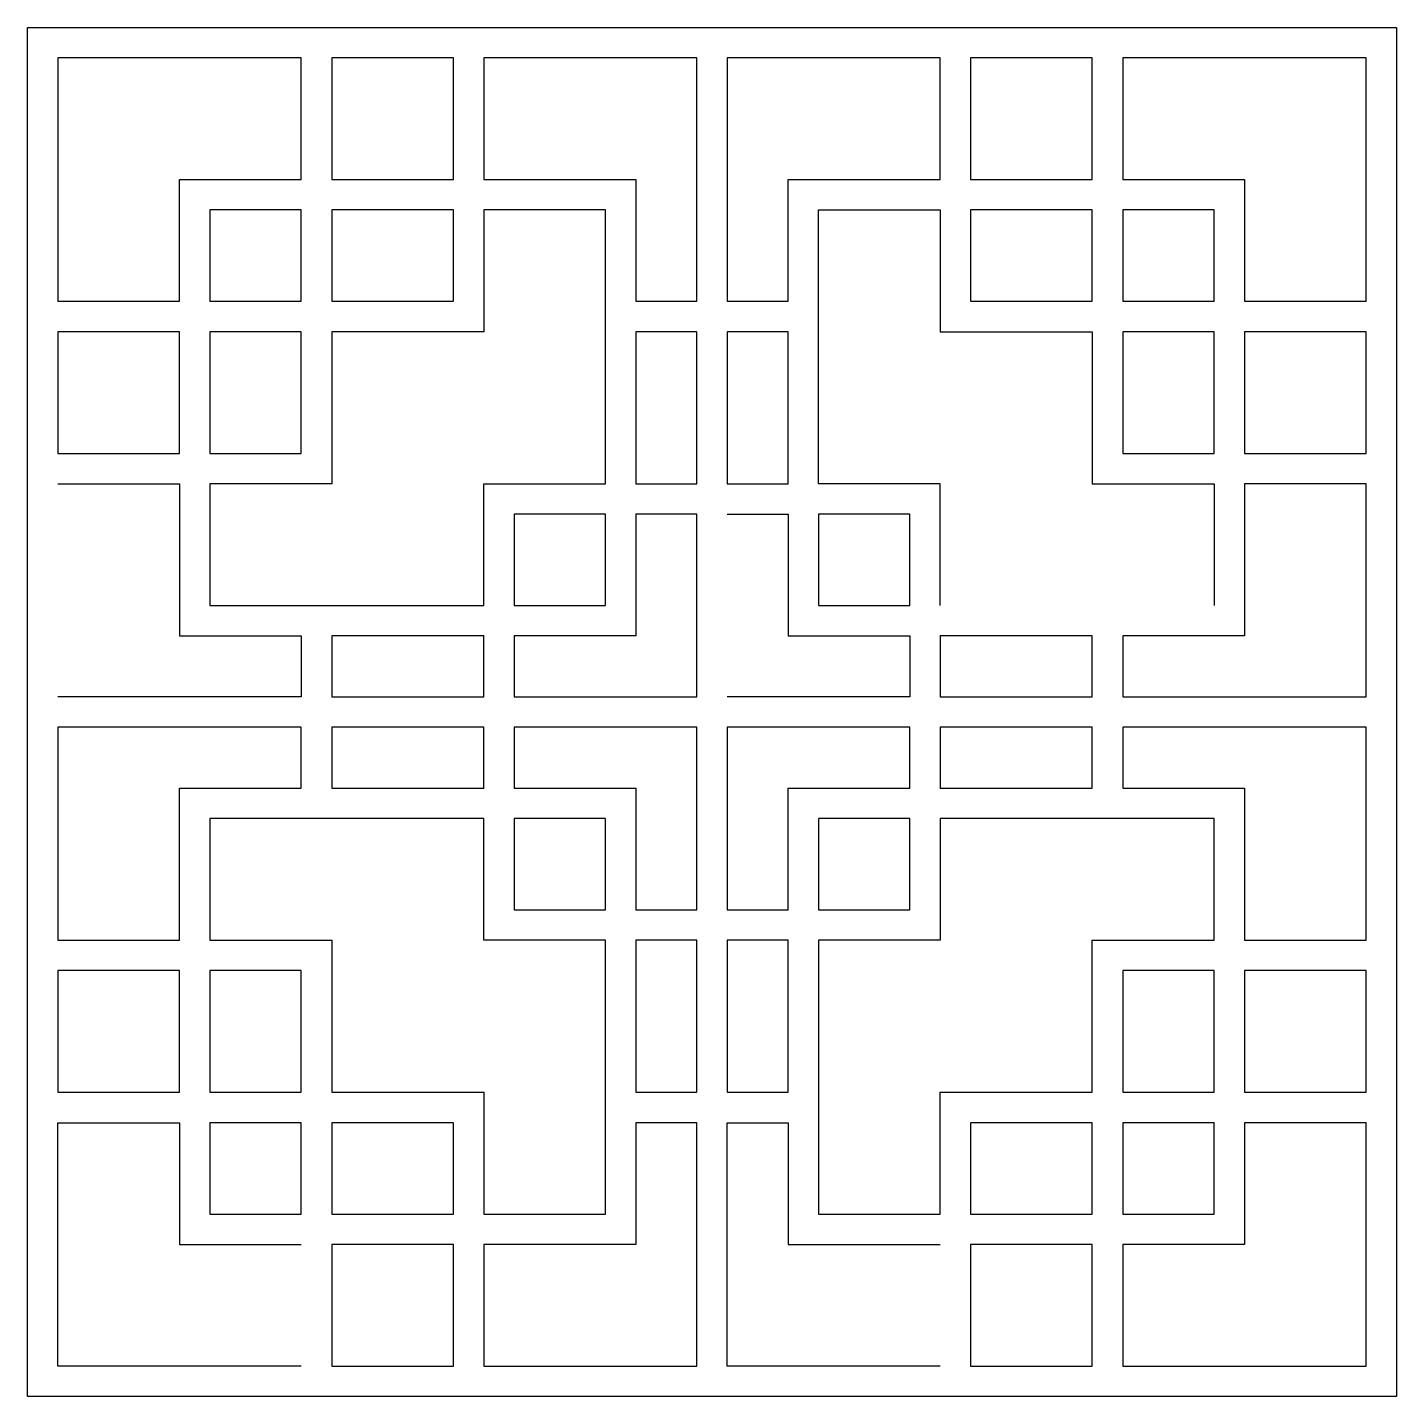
# Model space of a CAD drawing. Header units: centimetres. Extents: x 3.85 to 10.01, y -9 to -2.84.
import ezdxf

# ---------------------------------------------------------------- set-up
doc = ezdxf.new("R2010")
doc.units = ezdxf.units.CM
doc.header["$MEASUREMENT"] = 0
doc.layers.add('layer 1', color=7, linetype='Continuous')

msp = doc.modelspace()

# ---------------------------------------------------------------- linework, layer by layer
at = {"layer": 'layer 1', "color": 250, "lineweight": 30}
for points, knots in [([(10.00665, -2.84142), (10.00665, -2.84142), (3.84786, -2.84142), (3.84786, -2.84142), (3.84786, -2.84142), (3.84786, -2.84142), (3.84786, -7.63142), (3.84786, -7.63142), (3.84786, -7.63142), (3.84786, -7.63142), (3.84786, -9.00021), (3.84786, -9.00021), (3.84786, -9.00021), (3.84786, -9.00021), (10.00665, -9.00021), (10.00665, -9.00021), (10.00665, -9.00021), (10.00665, -9.00021), (10.00665, -2.84142), (10.00665, -2.84142), (10.00665, -2.84142), (10.00665, -2.84142), (10.00665, -2.84142), (10.00665, -2.84142)], [0, 0, 0, 0, 0.1428571, 0.1428571, 0.1428571, 0.1428571, 0.2857143, 0.2857143, 0.2857143, 0.2857143, 0.4285714, 0.4285714, 0.4285714, 0.4285714, 0.5714286, 0.5714286, 0.5714286, 0.5714286, 0.7142857, 0.7142857, 0.7142857, 0.7142857, 1, 1, 1, 1]), ([(3.9849, -2.97846), (3.9849, -2.97846), (5.07962, -2.97846), (5.07962, -2.97846), (5.07962, -2.97846), (5.07962, -2.97846), (5.07962, -3.52582), (5.07962, -3.52582), (5.07962, -3.52582), (5.07962, -3.52582), (4.53226, -3.52582), (4.53226, -3.52582), (4.53226, -3.52582), (4.53226, -3.52582), (4.53226, -4.07318), (4.53226, -4.07318), (4.53226, -4.07318), (4.53226, -4.07318), (3.9849, -4.07318), (3.9849, -4.07318), (3.9849, -4.07318), (3.9849, -4.07318), (3.9849, -2.97846), (3.9849, -2.97846), (3.9849, -2.97846), (3.9849, -2.97846), (3.9849, -2.97846), (3.9849, -2.97846)], [0, 0, 0, 0, 0.125, 0.125, 0.125, 0.125, 0.25, 0.25, 0.25, 0.25, 0.375, 0.375, 0.375, 0.375, 0.5, 0.5, 0.5, 0.5, 0.625, 0.625, 0.625, 0.625, 0.75, 0.75, 0.75, 0.75, 1, 1, 1, 1]), ([(5.21665, -2.97846), (5.21665, -2.97846), (5.76402, -2.97846), (5.76402, -2.97846), (5.76402, -2.97846), (5.76402, -2.97846), (5.76402, -3.52582), (5.76402, -3.52582), (5.76402, -3.52582), (5.76402, -3.52582), (5.21665, -3.52582), (5.21665, -3.52582), (5.21665, -3.52582), (5.21665, -3.52582), (5.21665, -2.97846), (5.21665, -2.97846), (5.21665, -2.97846), (5.21665, -2.97846), (5.21665, -2.97846), (5.21665, -2.97846)], [0, 0, 0, 0, 0.1666667, 0.1666667, 0.1666667, 0.1666667, 0.3333333, 0.3333333, 0.3333333, 0.3333333, 0.5, 0.5, 0.5, 0.5, 0.6666667, 0.6666667, 0.6666667, 0.6666667, 1, 1, 1, 1]), ([(6.85874, -4.07318), (6.85874, -4.07318), (6.58506, -4.07318), (6.58506, -4.07318), (6.58506, -4.07318), (6.58506, -4.07318), (6.58506, -3.52582), (6.58506, -3.52582), (6.58506, -3.52582), (6.58506, -3.52582), (5.90067, -3.52582), (5.90067, -3.52582), (5.90067, -3.52582), (5.90067, -3.52582), (5.90067, -2.97846), (5.90067, -2.97846), (5.90067, -2.97846), (5.90067, -2.97846), (6.85874, -2.97846), (6.85874, -2.97846), (6.85874, -2.97846), (6.85874, -2.97846), (6.85874, -4.07318), (6.85874, -4.07318), (6.85874, -4.07318), (6.85874, -4.07318), (6.85874, -4.07318), (6.85874, -4.07318)], [0, 0, 0, 0, 0.125, 0.125, 0.125, 0.125, 0.25, 0.25, 0.25, 0.25, 0.375, 0.375, 0.375, 0.375, 0.5, 0.5, 0.5, 0.5, 0.625, 0.625, 0.625, 0.625, 0.75, 0.75, 0.75, 0.75, 1, 1, 1, 1]), ([(6.99577, -2.97846), (6.99577, -2.97846), (7.95385, -2.97846), (7.95385, -2.97846), (7.95385, -2.97846), (7.95385, -2.97846), (7.95385, -3.52582), (7.95385, -3.52582), (7.95385, -3.52582), (7.95385, -3.52582), (7.26946, -3.52582), (7.26946, -3.52582), (7.26946, -3.52582), (7.26946, -3.52582), (7.26946, -4.07318), (7.26946, -4.07318), (7.26946, -4.07318), (7.26946, -4.07318), (6.99577, -4.07318), (6.99577, -4.07318), (6.99577, -4.07318), (6.99577, -4.07318), (6.99577, -2.97846), (6.99577, -2.97846), (6.99577, -2.97846), (6.99577, -2.97846), (6.99577, -2.97846), (6.99577, -2.97846)], [0, 0, 0, 0, 0.125, 0.125, 0.125, 0.125, 0.25, 0.25, 0.25, 0.25, 0.375, 0.375, 0.375, 0.375, 0.5, 0.5, 0.5, 0.5, 0.625, 0.625, 0.625, 0.625, 0.75, 0.75, 0.75, 0.75, 1, 1, 1, 1]), ([(8.0905, -2.97846), (8.0905, -2.97846), (8.63786, -2.97846), (8.63786, -2.97846), (8.63786, -2.97846), (8.63786, -2.97846), (8.63786, -3.52582), (8.63786, -3.52582), (8.63786, -3.52582), (8.63786, -3.52582), (8.0905, -3.52582), (8.0905, -3.52582), (8.0905, -3.52582), (8.0905, -3.52582), (8.0905, -2.97846), (8.0905, -2.97846), (8.0905, -2.97846), (8.0905, -2.97846), (8.0905, -2.97846), (8.0905, -2.97846)], [0, 0, 0, 0, 0.1666667, 0.1666667, 0.1666667, 0.1666667, 0.3333333, 0.3333333, 0.3333333, 0.3333333, 0.5, 0.5, 0.5, 0.5, 0.6666667, 0.6666667, 0.6666667, 0.6666667, 1, 1, 1, 1]), ([(8.77489, -2.97846), (8.77489, -2.97846), (9.86962, -2.97846), (9.86962, -2.97846), (9.86962, -2.97846), (9.86962, -2.97846), (9.86962, -4.07318), (9.86962, -4.07318), (9.86962, -4.07318), (9.86962, -4.07318), (9.32225, -4.07318), (9.32225, -4.07318), (9.32225, -4.07318), (9.32225, -4.07318), (9.32225, -3.52582), (9.32225, -3.52582), (9.32225, -3.52582), (9.32225, -3.52582), (8.77489, -3.52582), (8.77489, -3.52582), (8.77489, -3.52582), (8.77489, -3.52582), (8.77489, -2.97846), (8.77489, -2.97846), (8.77489, -2.97846), (8.77489, -2.97846), (8.77489, -2.97846), (8.77489, -2.97846)], [0, 0, 0, 0, 0.125, 0.125, 0.125, 0.125, 0.25, 0.25, 0.25, 0.25, 0.375, 0.375, 0.375, 0.375, 0.5, 0.5, 0.5, 0.5, 0.625, 0.625, 0.625, 0.625, 0.75, 0.75, 0.75, 0.75, 1, 1, 1, 1]), ([(5.21665, -4.89423), (5.21665, -4.89423), (5.21665, -4.21021), (5.21665, -4.21021), (5.21665, -4.21021), (5.21665, -4.21021), (5.90067, -4.21021), (5.90067, -4.21021), (5.90067, -4.21021), (5.90067, -4.21021), (5.90067, -3.66247), (5.90067, -3.66247), (5.90067, -3.66247), (5.90067, -3.66247), (6.44841, -3.66247), (6.44841, -3.66247), (6.44841, -3.66247), (6.44841, -3.66247), (6.44841, -4.89423), (6.44841, -4.89423), (6.44841, -4.89423), (6.44841, -4.89423), (5.90067, -4.89423), (5.90067, -4.89423), (5.90067, -4.89423), (5.90067, -4.89423), (5.90067, -5.44197), (5.90067, -5.44197), (5.90067, -5.44197), (5.90067, -5.44197), (4.66891, -5.44197), (4.66891, -5.44197), (4.66891, -5.44197), (4.66891, -5.44197), (4.66891, -4.89423), (4.66891, -4.89423), (4.66891, -4.89423), (4.66891, -4.89423), (5.21665, -4.89423), (5.21665, -4.89423), (5.21665, -4.89423), (5.21665, -4.89423), (5.21665, -4.89423), (5.21665, -4.89423)], [0, 0, 0, 0, 0.0833333, 0.0833333, 0.0833333, 0.0833333, 0.1666667, 0.1666667, 0.1666667, 0.1666667, 0.25, 0.25, 0.25, 0.25, 0.3333333, 0.3333333, 0.3333333, 0.3333333, 0.4166667, 0.4166667, 0.4166667, 0.4166667, 0.5, 0.5, 0.5, 0.5, 0.5833333, 0.5833333, 0.5833333, 0.5833333, 0.6666667, 0.6666667, 0.6666667, 0.6666667, 0.75, 0.75, 0.75, 0.75, 0.8333333, 0.8333333, 0.8333333, 0.8333333, 1, 1, 1, 1]), ([(4.66891, -4.07318), (4.66891, -4.07318), (4.66891, -3.66247), (4.66891, -3.66247), (4.66891, -3.66247), (4.66891, -3.66247), (5.07962, -3.66247), (5.07962, -3.66247), (5.07962, -3.66247), (5.07962, -3.66247), (5.07962, -4.07318), (5.07962, -4.07318), (5.07962, -4.07318), (5.07962, -4.07318), (4.66891, -4.07318), (4.66891, -4.07318), (4.66891, -4.07318), (4.66891, -4.07318), (4.66891, -4.07318), (4.66891, -4.07318)], [0, 0, 0, 0, 0.1666667, 0.1666667, 0.1666667, 0.1666667, 0.3333333, 0.3333333, 0.3333333, 0.3333333, 0.5, 0.5, 0.5, 0.5, 0.6666667, 0.6666667, 0.6666667, 0.6666667, 1, 1, 1, 1]), ([(5.21665, -3.66247), (5.21665, -3.66247), (5.76402, -3.66247), (5.76402, -3.66247), (5.76402, -3.66247), (5.76402, -3.66247), (5.76402, -4.07318), (5.76402, -4.07318), (5.76402, -4.07318), (5.76402, -4.07318), (5.21665, -4.07318), (5.21665, -4.07318), (5.21665, -4.07318), (5.21665, -4.07318), (5.21665, -3.66247), (5.21665, -3.66247), (5.21665, -3.66247), (5.21665, -3.66247), (5.21665, -3.66247), (5.21665, -3.66247)], [0, 0, 0, 0, 0.1666667, 0.1666667, 0.1666667, 0.1666667, 0.3333333, 0.3333333, 0.3333333, 0.3333333, 0.5, 0.5, 0.5, 0.5, 0.6666667, 0.6666667, 0.6666667, 0.6666667, 1, 1, 1, 1]), ([(7.95385, -5.44197), (7.95385, -5.44197), (7.95385, -4.89423), (7.95385, -4.89423), (7.95385, -4.89423), (7.95385, -4.89423), (7.4061, -4.89423), (7.4061, -4.89423), (7.4061, -4.89423), (7.4061, -4.89423), (7.4061, -3.66247), (7.4061, -3.66247), (7.4061, -3.66247), (7.4061, -3.66247), (7.95385, -3.66247), (7.95385, -3.66247), (7.95385, -3.66247), (7.95385, -3.66247), (7.95385, -4.21021), (7.95385, -4.21021), (7.95385, -4.21021), (7.95385, -4.21021), (8.63786, -4.21021), (8.63786, -4.21021), (8.63786, -4.21021), (8.63786, -4.21021), (8.63786, -4.89423), (8.63786, -4.89423), (8.63786, -4.89423), (8.63786, -4.89423), (9.18561, -4.89423), (9.18561, -4.89423), (9.18561, -4.89423), (9.18561, -4.89423), (9.18561, -5.44197), (9.18561, -5.44197)], [0, 0, 0, 0, 0.1, 0.1, 0.1, 0.1, 0.2, 0.2, 0.2, 0.2, 0.3, 0.3, 0.3, 0.3, 0.4, 0.4, 0.4, 0.4, 0.5, 0.5, 0.5, 0.5, 0.6, 0.6, 0.6, 0.6, 0.7, 0.7, 0.7, 0.7, 0.8, 0.8, 0.8, 0.8, 1, 1, 1, 1]), ([(8.0905, -3.66247), (8.0905, -3.66247), (8.63786, -3.66247), (8.63786, -3.66247), (8.63786, -3.66247), (8.63786, -3.66247), (8.63786, -4.07318), (8.63786, -4.07318), (8.63786, -4.07318), (8.63786, -4.07318), (8.0905, -4.07318), (8.0905, -4.07318), (8.0905, -4.07318), (8.0905, -4.07318), (8.0905, -3.66247), (8.0905, -3.66247), (8.0905, -3.66247), (8.0905, -3.66247), (8.0905, -3.66247), (8.0905, -3.66247)], [0, 0, 0, 0, 0.1666667, 0.1666667, 0.1666667, 0.1666667, 0.3333333, 0.3333333, 0.3333333, 0.3333333, 0.5, 0.5, 0.5, 0.5, 0.6666667, 0.6666667, 0.6666667, 0.6666667, 1, 1, 1, 1]), ([(8.77489, -3.66247), (8.77489, -3.66247), (9.18561, -3.66247), (9.18561, -3.66247), (9.18561, -3.66247), (9.18561, -3.66247), (9.18561, -4.07318), (9.18561, -4.07318), (9.18561, -4.07318), (9.18561, -4.07318), (8.77489, -4.07318), (8.77489, -4.07318), (8.77489, -4.07318), (8.77489, -4.07318), (8.77489, -3.66247), (8.77489, -3.66247), (8.77489, -3.66247), (8.77489, -3.66247), (8.77489, -3.66247), (8.77489, -3.66247)], [0, 0, 0, 0, 0.1666667, 0.1666667, 0.1666667, 0.1666667, 0.3333333, 0.3333333, 0.3333333, 0.3333333, 0.5, 0.5, 0.5, 0.5, 0.6666667, 0.6666667, 0.6666667, 0.6666667, 1, 1, 1, 1]), ([(3.9849, -4.21021), (3.9849, -4.21021), (4.53226, -4.21021), (4.53226, -4.21021), (4.53226, -4.21021), (4.53226, -4.21021), (4.53226, -4.75758), (4.53226, -4.75758), (4.53226, -4.75758), (4.53226, -4.75758), (3.9849, -4.75758), (3.9849, -4.75758), (3.9849, -4.75758), (3.9849, -4.75758), (3.9849, -4.21021), (3.9849, -4.21021), (3.9849, -4.21021), (3.9849, -4.21021), (3.9849, -4.21021), (3.9849, -4.21021)], [0, 0, 0, 0, 0.1666667, 0.1666667, 0.1666667, 0.1666667, 0.3333333, 0.3333333, 0.3333333, 0.3333333, 0.5, 0.5, 0.5, 0.5, 0.6666667, 0.6666667, 0.6666667, 0.6666667, 1, 1, 1, 1]), ([(5.07962, -4.21021), (5.07962, -4.21021), (5.07962, -4.75758), (5.07962, -4.75758), (5.07962, -4.75758), (5.07962, -4.75758), (4.66891, -4.75758), (4.66891, -4.75758), (4.66891, -4.75758), (4.66891, -4.75758), (4.66891, -4.21021), (4.66891, -4.21021), (4.66891, -4.21021), (4.66891, -4.21021), (5.07962, -4.21021), (5.07962, -4.21021), (5.07962, -4.21021), (5.07962, -4.21021), (5.07962, -4.21021), (5.07962, -4.21021)], [0, 0, 0, 0, 0.1666667, 0.1666667, 0.1666667, 0.1666667, 0.3333333, 0.3333333, 0.3333333, 0.3333333, 0.5, 0.5, 0.5, 0.5, 0.6666667, 0.6666667, 0.6666667, 0.6666667, 1, 1, 1, 1]), ([(6.85874, -4.89423), (6.85874, -4.89423), (6.58506, -4.89423), (6.58506, -4.89423), (6.58506, -4.89423), (6.58506, -4.89423), (6.58506, -4.21021), (6.58506, -4.21021), (6.58506, -4.21021), (6.58506, -4.21021), (6.85874, -4.21021), (6.85874, -4.21021), (6.85874, -4.21021), (6.85874, -4.21021), (6.85874, -4.89423), (6.85874, -4.89423), (6.85874, -4.89423), (6.85874, -4.89423), (6.85874, -4.89423), (6.85874, -4.89423)], [0, 0, 0, 0, 0.1666667, 0.1666667, 0.1666667, 0.1666667, 0.3333333, 0.3333333, 0.3333333, 0.3333333, 0.5, 0.5, 0.5, 0.5, 0.6666667, 0.6666667, 0.6666667, 0.6666667, 1, 1, 1, 1]), ([(6.99577, -4.21021), (6.99577, -4.21021), (7.26946, -4.21021), (7.26946, -4.21021), (7.26946, -4.21021), (7.26946, -4.21021), (7.26946, -4.89423), (7.26946, -4.89423), (7.26946, -4.89423), (7.26946, -4.89423), (6.99577, -4.89423), (6.99577, -4.89423), (6.99577, -4.89423), (6.99577, -4.89423), (6.99577, -4.21021), (6.99577, -4.21021), (6.99577, -4.21021), (6.99577, -4.21021), (6.99577, -4.21021), (6.99577, -4.21021)], [0, 0, 0, 0, 0.1666667, 0.1666667, 0.1666667, 0.1666667, 0.3333333, 0.3333333, 0.3333333, 0.3333333, 0.5, 0.5, 0.5, 0.5, 0.6666667, 0.6666667, 0.6666667, 0.6666667, 1, 1, 1, 1]), ([(8.77489, -4.21021), (8.77489, -4.21021), (9.18561, -4.21021), (9.18561, -4.21021), (9.18561, -4.21021), (9.18561, -4.21021), (9.18561, -4.75758), (9.18561, -4.75758), (9.18561, -4.75758), (9.18561, -4.75758), (8.77489, -4.75758), (8.77489, -4.75758), (8.77489, -4.75758), (8.77489, -4.75758), (8.77489, -4.21021), (8.77489, -4.21021), (8.77489, -4.21021), (8.77489, -4.21021), (8.77489, -4.21021), (8.77489, -4.21021)], [0, 0, 0, 0, 0.1666667, 0.1666667, 0.1666667, 0.1666667, 0.3333333, 0.3333333, 0.3333333, 0.3333333, 0.5, 0.5, 0.5, 0.5, 0.6666667, 0.6666667, 0.6666667, 0.6666667, 1, 1, 1, 1]), ([(9.86962, -4.75758), (9.86962, -4.75758), (9.32225, -4.75758), (9.32225, -4.75758), (9.32225, -4.75758), (9.32225, -4.75758), (9.32225, -4.21021), (9.32225, -4.21021), (9.32225, -4.21021), (9.32225, -4.21021), (9.86962, -4.21021), (9.86962, -4.21021), (9.86962, -4.21021), (9.86962, -4.21021), (9.86962, -4.75758), (9.86962, -4.75758), (9.86962, -4.75758), (9.86962, -4.75758), (9.86962, -4.75758), (9.86962, -4.75758)], [0, 0, 0, 0, 0.1666667, 0.1666667, 0.1666667, 0.1666667, 0.3333333, 0.3333333, 0.3333333, 0.3333333, 0.5, 0.5, 0.5, 0.5, 0.6666667, 0.6666667, 0.6666667, 0.6666667, 1, 1, 1, 1]), ([(3.9849, -4.89423), (3.9849, -4.89423), (4.53226, -4.89423), (4.53226, -4.89423), (4.53226, -4.89423), (4.53226, -4.89423), (4.53226, -5.57862), (4.53226, -5.57862), (4.53226, -5.57862), (4.53226, -5.57862), (5.07962, -5.57862), (5.07962, -5.57862), (5.07962, -5.57862), (5.07962, -5.57862), (5.07962, -5.8523), (5.07962, -5.8523), (5.07962, -5.8523), (5.07962, -5.8523), (3.9849, -5.8523), (3.9849, -5.8523)], [0, 0, 0, 0, 0.1666667, 0.1666667, 0.1666667, 0.1666667, 0.3333333, 0.3333333, 0.3333333, 0.3333333, 0.5, 0.5, 0.5, 0.5, 0.6666667, 0.6666667, 0.6666667, 0.6666667, 1, 1, 1, 1]), ([(9.86962, -5.8523), (9.86962, -5.8523), (8.77489, -5.8523), (8.77489, -5.8523), (8.77489, -5.8523), (8.77489, -5.8523), (8.77489, -5.57862), (8.77489, -5.57862), (8.77489, -5.57862), (8.77489, -5.57862), (9.32225, -5.57862), (9.32225, -5.57862), (9.32225, -5.57862), (9.32225, -5.57862), (9.32225, -4.89423), (9.32225, -4.89423), (9.32225, -4.89423), (9.32225, -4.89423), (9.86962, -4.89423), (9.86962, -4.89423), (9.86962, -4.89423), (9.86962, -4.89423), (9.86962, -5.8523), (9.86962, -5.8523), (9.86962, -5.8523), (9.86962, -5.8523), (9.86962, -5.8523), (9.86962, -5.8523)], [0, 0, 0, 0, 0.125, 0.125, 0.125, 0.125, 0.25, 0.25, 0.25, 0.25, 0.375, 0.375, 0.375, 0.375, 0.5, 0.5, 0.5, 0.5, 0.625, 0.625, 0.625, 0.625, 0.75, 0.75, 0.75, 0.75, 1, 1, 1, 1]), ([(6.44841, -5.03126), (6.44841, -5.03126), (6.44841, -5.44197), (6.44841, -5.44197), (6.44841, -5.44197), (6.44841, -5.44197), (6.0377, -5.44197), (6.0377, -5.44197), (6.0377, -5.44197), (6.0377, -5.44197), (6.0377, -5.03126), (6.0377, -5.03126), (6.0377, -5.03126), (6.0377, -5.03126), (6.44841, -5.03126), (6.44841, -5.03126), (6.44841, -5.03126), (6.44841, -5.03126), (6.44841, -5.03126), (6.44841, -5.03126)], [0, 0, 0, 0, 0.1666667, 0.1666667, 0.1666667, 0.1666667, 0.3333333, 0.3333333, 0.3333333, 0.3333333, 0.5, 0.5, 0.5, 0.5, 0.6666667, 0.6666667, 0.6666667, 0.6666667, 1, 1, 1, 1]), ([(6.85874, -5.8523), (6.85874, -5.8523), (6.0377, -5.8523), (6.0377, -5.8523), (6.0377, -5.8523), (6.0377, -5.8523), (6.0377, -5.57862), (6.0377, -5.57862), (6.0377, -5.57862), (6.0377, -5.57862), (6.58506, -5.57862), (6.58506, -5.57862), (6.58506, -5.57862), (6.58506, -5.57862), (6.58506, -5.03126), (6.58506, -5.03126), (6.58506, -5.03126), (6.58506, -5.03126), (6.85874, -5.03126), (6.85874, -5.03126), (6.85874, -5.03126), (6.85874, -5.03126), (6.85874, -5.8523), (6.85874, -5.8523), (6.85874, -5.8523), (6.85874, -5.8523), (6.85874, -5.8523), (6.85874, -5.8523)], [0, 0, 0, 0, 0.125, 0.125, 0.125, 0.125, 0.25, 0.25, 0.25, 0.25, 0.375, 0.375, 0.375, 0.375, 0.5, 0.5, 0.5, 0.5, 0.625, 0.625, 0.625, 0.625, 0.75, 0.75, 0.75, 0.75, 1, 1, 1, 1]), ([(6.99577, -5.03126), (6.99577, -5.03126), (7.26946, -5.03126), (7.26946, -5.03126), (7.26946, -5.03126), (7.26946, -5.03126), (7.26946, -5.57862), (7.26946, -5.57862), (7.26946, -5.57862), (7.26946, -5.57862), (7.81682, -5.57862), (7.81682, -5.57862), (7.81682, -5.57862), (7.81682, -5.57862), (7.81682, -5.8523), (7.81682, -5.8523), (7.81682, -5.8523), (7.81682, -5.8523), (6.99577, -5.8523), (6.99577, -5.8523)], [0, 0, 0, 0, 0.1666667, 0.1666667, 0.1666667, 0.1666667, 0.3333333, 0.3333333, 0.3333333, 0.3333333, 0.5, 0.5, 0.5, 0.5, 0.6666667, 0.6666667, 0.6666667, 0.6666667, 1, 1, 1, 1]), ([(7.81682, -5.03126), (7.81682, -5.03126), (7.81682, -5.44197), (7.81682, -5.44197), (7.81682, -5.44197), (7.81682, -5.44197), (7.4061, -5.44197), (7.4061, -5.44197), (7.4061, -5.44197), (7.4061, -5.44197), (7.4061, -5.03126), (7.4061, -5.03126), (7.4061, -5.03126), (7.4061, -5.03126), (7.81682, -5.03126), (7.81682, -5.03126), (7.81682, -5.03126), (7.81682, -5.03126), (7.81682, -5.03126), (7.81682, -5.03126)], [0, 0, 0, 0, 0.1666667, 0.1666667, 0.1666667, 0.1666667, 0.3333333, 0.3333333, 0.3333333, 0.3333333, 0.5, 0.5, 0.5, 0.5, 0.6666667, 0.6666667, 0.6666667, 0.6666667, 1, 1, 1, 1]), ([(5.21665, -5.8523), (5.21665, -5.8523), (5.21665, -5.57862), (5.21665, -5.57862), (5.21665, -5.57862), (5.21665, -5.57862), (5.90067, -5.57862), (5.90067, -5.57862), (5.90067, -5.57862), (5.90067, -5.57862), (5.90067, -5.8523), (5.90067, -5.8523), (5.90067, -5.8523), (5.90067, -5.8523), (5.21665, -5.8523), (5.21665, -5.8523), (5.21665, -5.8523), (5.21665, -5.8523), (5.21665, -5.8523), (5.21665, -5.8523)], [0, 0, 0, 0, 0.1666667, 0.1666667, 0.1666667, 0.1666667, 0.3333333, 0.3333333, 0.3333333, 0.3333333, 0.5, 0.5, 0.5, 0.5, 0.6666667, 0.6666667, 0.6666667, 0.6666667, 1, 1, 1, 1]), ([(7.95385, -5.8523), (7.95385, -5.8523), (7.95385, -5.57862), (7.95385, -5.57862), (7.95385, -5.57862), (7.95385, -5.57862), (8.63786, -5.57862), (8.63786, -5.57862), (8.63786, -5.57862), (8.63786, -5.57862), (8.63786, -5.8523), (8.63786, -5.8523), (8.63786, -5.8523), (8.63786, -5.8523), (7.95385, -5.8523), (7.95385, -5.8523), (7.95385, -5.8523), (7.95385, -5.8523), (7.95385, -5.8523), (7.95385, -5.8523)], [0, 0, 0, 0, 0.1666667, 0.1666667, 0.1666667, 0.1666667, 0.3333333, 0.3333333, 0.3333333, 0.3333333, 0.5, 0.5, 0.5, 0.5, 0.6666667, 0.6666667, 0.6666667, 0.6666667, 1, 1, 1, 1]), ([(3.9849, -5.98933), (3.9849, -5.98933), (5.07962, -5.98933), (5.07962, -5.98933), (5.07962, -5.98933), (5.07962, -5.98933), (5.07962, -6.26302), (5.07962, -6.26302), (5.07962, -6.26302), (5.07962, -6.26302), (4.53226, -6.26302), (4.53226, -6.26302), (4.53226, -6.26302), (4.53226, -6.26302), (4.53226, -6.94741), (4.53226, -6.94741), (4.53226, -6.94741), (4.53226, -6.94741), (3.9849, -6.94741), (3.9849, -6.94741), (3.9849, -6.94741), (3.9849, -6.94741), (3.9849, -5.98933), (3.9849, -5.98933), (3.9849, -5.98933), (3.9849, -5.98933), (3.9849, -5.98933), (3.9849, -5.98933)], [0, 0, 0, 0, 0.125, 0.125, 0.125, 0.125, 0.25, 0.25, 0.25, 0.25, 0.375, 0.375, 0.375, 0.375, 0.5, 0.5, 0.5, 0.5, 0.625, 0.625, 0.625, 0.625, 0.75, 0.75, 0.75, 0.75, 1, 1, 1, 1]), ([(5.90067, -5.98933), (5.90067, -5.98933), (5.90067, -6.26302), (5.90067, -6.26302), (5.90067, -6.26302), (5.90067, -6.26302), (5.21665, -6.26302), (5.21665, -6.26302), (5.21665, -6.26302), (5.21665, -6.26302), (5.21665, -5.98933), (5.21665, -5.98933), (5.21665, -5.98933), (5.21665, -5.98933), (5.90067, -5.98933), (5.90067, -5.98933), (5.90067, -5.98933), (5.90067, -5.98933), (5.90067, -5.98933), (5.90067, -5.98933)], [0, 0, 0, 0, 0.1666667, 0.1666667, 0.1666667, 0.1666667, 0.3333333, 0.3333333, 0.3333333, 0.3333333, 0.5, 0.5, 0.5, 0.5, 0.6666667, 0.6666667, 0.6666667, 0.6666667, 1, 1, 1, 1]), ([(6.85874, -6.81038), (6.85874, -6.81038), (6.58506, -6.81038), (6.58506, -6.81038), (6.58506, -6.81038), (6.58506, -6.81038), (6.58506, -6.26302), (6.58506, -6.26302), (6.58506, -6.26302), (6.58506, -6.26302), (6.0377, -6.26302), (6.0377, -6.26302), (6.0377, -6.26302), (6.0377, -6.26302), (6.0377, -5.98933), (6.0377, -5.98933), (6.0377, -5.98933), (6.0377, -5.98933), (6.85874, -5.98933), (6.85874, -5.98933), (6.85874, -5.98933), (6.85874, -5.98933), (6.85874, -6.81038), (6.85874, -6.81038), (6.85874, -6.81038), (6.85874, -6.81038), (6.85874, -6.81038), (6.85874, -6.81038)], [0, 0, 0, 0, 0.125, 0.125, 0.125, 0.125, 0.25, 0.25, 0.25, 0.25, 0.375, 0.375, 0.375, 0.375, 0.5, 0.5, 0.5, 0.5, 0.625, 0.625, 0.625, 0.625, 0.75, 0.75, 0.75, 0.75, 1, 1, 1, 1]), ([(6.99577, -5.98933), (6.99577, -5.98933), (7.81682, -5.98933), (7.81682, -5.98933), (7.81682, -5.98933), (7.81682, -5.98933), (7.81682, -6.26302), (7.81682, -6.26302), (7.81682, -6.26302), (7.81682, -6.26302), (7.26946, -6.26302), (7.26946, -6.26302), (7.26946, -6.26302), (7.26946, -6.26302), (7.26946, -6.81038), (7.26946, -6.81038), (7.26946, -6.81038), (7.26946, -6.81038), (6.99577, -6.81038), (6.99577, -6.81038), (6.99577, -6.81038), (6.99577, -6.81038), (6.99577, -5.98933), (6.99577, -5.98933), (6.99577, -5.98933), (6.99577, -5.98933), (6.99577, -5.98933), (6.99577, -5.98933)], [0, 0, 0, 0, 0.125, 0.125, 0.125, 0.125, 0.25, 0.25, 0.25, 0.25, 0.375, 0.375, 0.375, 0.375, 0.5, 0.5, 0.5, 0.5, 0.625, 0.625, 0.625, 0.625, 0.75, 0.75, 0.75, 0.75, 1, 1, 1, 1]), ([(8.63786, -5.98933), (8.63786, -5.98933), (8.63786, -6.26302), (8.63786, -6.26302), (8.63786, -6.26302), (8.63786, -6.26302), (7.95385, -6.26302), (7.95385, -6.26302), (7.95385, -6.26302), (7.95385, -6.26302), (7.95385, -5.98933), (7.95385, -5.98933), (7.95385, -5.98933), (7.95385, -5.98933), (8.63786, -5.98933), (8.63786, -5.98933), (8.63786, -5.98933), (8.63786, -5.98933), (8.63786, -5.98933), (8.63786, -5.98933)], [0, 0, 0, 0, 0.1666667, 0.1666667, 0.1666667, 0.1666667, 0.3333333, 0.3333333, 0.3333333, 0.3333333, 0.5, 0.5, 0.5, 0.5, 0.6666667, 0.6666667, 0.6666667, 0.6666667, 1, 1, 1, 1]), ([(9.86962, -6.94741), (9.86962, -6.94741), (9.32225, -6.94741), (9.32225, -6.94741), (9.32225, -6.94741), (9.32225, -6.94741), (9.32225, -6.26302), (9.32225, -6.26302), (9.32225, -6.26302), (9.32225, -6.26302), (8.77489, -6.26302), (8.77489, -6.26302), (8.77489, -6.26302), (8.77489, -6.26302), (8.77489, -5.98933), (8.77489, -5.98933), (8.77489, -5.98933), (8.77489, -5.98933), (9.86962, -5.98933), (9.86962, -5.98933), (9.86962, -5.98933), (9.86962, -5.98933), (9.86962, -6.94741), (9.86962, -6.94741), (9.86962, -6.94741), (9.86962, -6.94741), (9.86962, -6.94741), (9.86962, -6.94741)], [0, 0, 0, 0, 0.125, 0.125, 0.125, 0.125, 0.25, 0.25, 0.25, 0.25, 0.375, 0.375, 0.375, 0.375, 0.5, 0.5, 0.5, 0.5, 0.625, 0.625, 0.625, 0.625, 0.75, 0.75, 0.75, 0.75, 1, 1, 1, 1]), ([(5.21665, -7.63142), (5.21665, -7.63142), (5.21665, -6.94741), (5.21665, -6.94741), (5.21665, -6.94741), (5.21665, -6.94741), (5.21627, -6.94741), (5.21627, -6.94741), (5.21627, -6.94741), (5.21627, -6.94741), (4.66891, -6.94741), (4.66891, -6.94741), (4.66891, -6.94741), (4.66891, -6.94741), (4.66891, -6.40005), (4.66891, -6.40005), (4.66891, -6.40005), (4.66891, -6.40005), (5.90067, -6.40005), (5.90067, -6.40005), (5.90067, -6.40005), (5.90067, -6.40005), (5.90067, -6.94741), (5.90067, -6.94741), (5.90067, -6.94741), (5.90067, -6.94741), (6.44841, -6.94741), (6.44841, -6.94741), (6.44841, -6.94741), (6.44841, -6.94741), (6.44841, -8.17917), (6.44841, -8.17917), (6.44841, -8.17917), (6.44841, -8.17917), (5.90067, -8.17917), (5.90067, -8.17917), (5.90067, -8.17917), (5.90067, -8.17917), (5.90067, -7.63142), (5.90067, -7.63142), (5.90067, -7.63142), (5.90067, -7.63142), (5.21665, -7.63142), (5.21665, -7.63142), (5.21665, -7.63142), (5.21665, -7.63142), (5.21665, -7.63142), (5.21665, -7.63142)], [0, 0, 0, 0, 0.0769231, 0.0769231, 0.0769231, 0.0769231, 0.1538462, 0.1538462, 0.1538462, 0.1538462, 0.2307692, 0.2307692, 0.2307692, 0.2307692, 0.3076923, 0.3076923, 0.3076923, 0.3076923, 0.3846154, 0.3846154, 0.3846154, 0.3846154, 0.4615385, 0.4615385, 0.4615385, 0.4615385, 0.5384615, 0.5384615, 0.5384615, 0.5384615, 0.6153846, 0.6153846, 0.6153846, 0.6153846, 0.6923077, 0.6923077, 0.6923077, 0.6923077, 0.7692308, 0.7692308, 0.7692308, 0.7692308, 0.8461538, 0.8461538, 0.8461538, 0.8461538, 1, 1, 1, 1]), ([(6.0377, -6.40005), (6.0377, -6.40005), (6.44841, -6.40005), (6.44841, -6.40005), (6.44841, -6.40005), (6.44841, -6.40005), (6.44841, -6.81038), (6.44841, -6.81038), (6.44841, -6.81038), (6.44841, -6.81038), (6.0377, -6.81038), (6.0377, -6.81038), (6.0377, -6.81038), (6.0377, -6.81038), (6.0377, -6.40005), (6.0377, -6.40005), (6.0377, -6.40005), (6.0377, -6.40005), (6.0377, -6.40005), (6.0377, -6.40005)], [0, 0, 0, 0, 0.1666667, 0.1666667, 0.1666667, 0.1666667, 0.3333333, 0.3333333, 0.3333333, 0.3333333, 0.5, 0.5, 0.5, 0.5, 0.6666667, 0.6666667, 0.6666667, 0.6666667, 1, 1, 1, 1]), ([(7.81682, -6.40005), (7.81682, -6.40005), (7.81682, -6.81038), (7.81682, -6.81038), (7.81682, -6.81038), (7.81682, -6.81038), (7.4061, -6.81038), (7.4061, -6.81038), (7.4061, -6.81038), (7.4061, -6.81038), (7.4061, -6.40005), (7.4061, -6.40005), (7.4061, -6.40005), (7.4061, -6.40005), (7.81682, -6.40005), (7.81682, -6.40005), (7.81682, -6.40005), (7.81682, -6.40005), (7.81682, -6.40005), (7.81682, -6.40005)], [0, 0, 0, 0, 0.1666667, 0.1666667, 0.1666667, 0.1666667, 0.3333333, 0.3333333, 0.3333333, 0.3333333, 0.5, 0.5, 0.5, 0.5, 0.6666667, 0.6666667, 0.6666667, 0.6666667, 1, 1, 1, 1]), ([(8.63786, -6.94741), (8.63786, -6.94741), (8.63786, -7.63142), (8.63786, -7.63142), (8.63786, -7.63142), (8.63786, -7.63142), (7.95385, -7.63142), (7.95385, -7.63142), (7.95385, -7.63142), (7.95385, -7.63142), (7.95385, -8.17917), (7.95385, -8.17917), (7.95385, -8.17917), (7.95385, -8.17917), (7.4061, -8.17917), (7.4061, -8.17917), (7.4061, -8.17917), (7.4061, -8.17917), (7.4061, -6.94741), (7.4061, -6.94741), (7.4061, -6.94741), (7.4061, -6.94741), (7.95385, -6.94741), (7.95385, -6.94741), (7.95385, -6.94741), (7.95385, -6.94741), (7.95385, -6.40005), (7.95385, -6.40005), (7.95385, -6.40005), (7.95385, -6.40005), (9.18561, -6.40005), (9.18561, -6.40005), (9.18561, -6.40005), (9.18561, -6.40005), (9.18561, -6.94741), (9.18561, -6.94741), (9.18561, -6.94741), (9.18561, -6.94741), (8.63786, -6.94741), (8.63786, -6.94741), (8.63786, -6.94741), (8.63786, -6.94741), (8.63786, -6.94741), (8.63786, -6.94741)], [0, 0, 0, 0, 0.0833333, 0.0833333, 0.0833333, 0.0833333, 0.1666667, 0.1666667, 0.1666667, 0.1666667, 0.25, 0.25, 0.25, 0.25, 0.3333333, 0.3333333, 0.3333333, 0.3333333, 0.4166667, 0.4166667, 0.4166667, 0.4166667, 0.5, 0.5, 0.5, 0.5, 0.5833333, 0.5833333, 0.5833333, 0.5833333, 0.6666667, 0.6666667, 0.6666667, 0.6666667, 0.75, 0.75, 0.75, 0.75, 0.8333333, 0.8333333, 0.8333333, 0.8333333, 1, 1, 1, 1]), ([(6.85874, -7.63142), (6.85874, -7.63142), (6.58506, -7.63142), (6.58506, -7.63142), (6.58506, -7.63142), (6.58506, -7.63142), (6.58506, -6.94741), (6.58506, -6.94741), (6.58506, -6.94741), (6.58506, -6.94741), (6.85874, -6.94741), (6.85874, -6.94741), (6.85874, -6.94741), (6.85874, -6.94741), (6.85874, -7.63142), (6.85874, -7.63142), (6.85874, -7.63142), (6.85874, -7.63142), (6.85874, -7.63142), (6.85874, -7.63142)], [0, 0, 0, 0, 0.1666667, 0.1666667, 0.1666667, 0.1666667, 0.3333333, 0.3333333, 0.3333333, 0.3333333, 0.5, 0.5, 0.5, 0.5, 0.6666667, 0.6666667, 0.6666667, 0.6666667, 1, 1, 1, 1]), ([(6.99577, -6.94741), (6.99577, -6.94741), (7.26946, -6.94741), (7.26946, -6.94741), (7.26946, -6.94741), (7.26946, -6.94741), (7.26946, -7.63142), (7.26946, -7.63142), (7.26946, -7.63142), (7.26946, -7.63142), (6.99577, -7.63142), (6.99577, -7.63142), (6.99577, -7.63142), (6.99577, -7.63142), (6.99577, -6.94741), (6.99577, -6.94741), (6.99577, -6.94741), (6.99577, -6.94741), (6.99577, -6.94741), (6.99577, -6.94741)], [0, 0, 0, 0, 0.1666667, 0.1666667, 0.1666667, 0.1666667, 0.3333333, 0.3333333, 0.3333333, 0.3333333, 0.5, 0.5, 0.5, 0.5, 0.6666667, 0.6666667, 0.6666667, 0.6666667, 1, 1, 1, 1]), ([(3.9849, -7.08406), (3.9849, -7.08406), (4.53226, -7.08406), (4.53226, -7.08406), (4.53226, -7.08406), (4.53226, -7.08406), (4.53226, -7.63142), (4.53226, -7.63142), (4.53226, -7.63142), (4.53226, -7.63142), (3.9849, -7.63142), (3.9849, -7.63142), (3.9849, -7.63142), (3.9849, -7.63142), (3.9849, -7.08406), (3.9849, -7.08406), (3.9849, -7.08406), (3.9849, -7.08406), (3.9849, -7.08406), (3.9849, -7.08406)], [0, 0, 0, 0, 0.1666667, 0.1666667, 0.1666667, 0.1666667, 0.3333333, 0.3333333, 0.3333333, 0.3333333, 0.5, 0.5, 0.5, 0.5, 0.6666667, 0.6666667, 0.6666667, 0.6666667, 1, 1, 1, 1]), ([(5.07962, -7.63142), (5.07962, -7.63142), (4.66891, -7.63142), (4.66891, -7.63142), (4.66891, -7.63142), (4.66891, -7.63142), (4.66891, -7.08406), (4.66891, -7.08406), (4.66891, -7.08406), (4.66891, -7.08406), (5.07962, -7.08406), (5.07962, -7.08406), (5.07962, -7.08406), (5.07962, -7.08406), (5.07962, -7.63142), (5.07962, -7.63142), (5.07962, -7.63142), (5.07962, -7.63142), (5.07962, -7.63142), (5.07962, -7.63142)], [0, 0, 0, 0, 0.1666667, 0.1666667, 0.1666667, 0.1666667, 0.3333333, 0.3333333, 0.3333333, 0.3333333, 0.5, 0.5, 0.5, 0.5, 0.6666667, 0.6666667, 0.6666667, 0.6666667, 1, 1, 1, 1]), ([(8.77489, -7.63142), (8.77489, -7.63142), (8.77489, -7.08406), (8.77489, -7.08406), (8.77489, -7.08406), (8.77489, -7.08406), (9.18561, -7.08406), (9.18561, -7.08406), (9.18561, -7.08406), (9.18561, -7.08406), (9.18561, -7.63142), (9.18561, -7.63142), (9.18561, -7.63142), (9.18561, -7.63142), (8.77489, -7.63142), (8.77489, -7.63142), (8.77489, -7.63142), (8.77489, -7.63142), (8.77489, -7.63142), (8.77489, -7.63142)], [0, 0, 0, 0, 0.1666667, 0.1666667, 0.1666667, 0.1666667, 0.3333333, 0.3333333, 0.3333333, 0.3333333, 0.5, 0.5, 0.5, 0.5, 0.6666667, 0.6666667, 0.6666667, 0.6666667, 1, 1, 1, 1]), ([(9.86962, -7.63142), (9.86962, -7.63142), (9.32225, -7.63142), (9.32225, -7.63142), (9.32225, -7.63142), (9.32225, -7.63142), (9.32225, -7.08406), (9.32225, -7.08406), (9.32225, -7.08406), (9.32225, -7.08406), (9.86962, -7.08406), (9.86962, -7.08406), (9.86962, -7.08406), (9.86962, -7.08406), (9.86962, -7.63142), (9.86962, -7.63142), (9.86962, -7.63142), (9.86962, -7.63142), (9.86962, -7.63142), (9.86962, -7.63142)], [0, 0, 0, 0, 0.1666667, 0.1666667, 0.1666667, 0.1666667, 0.3333333, 0.3333333, 0.3333333, 0.3333333, 0.5, 0.5, 0.5, 0.5, 0.6666667, 0.6666667, 0.6666667, 0.6666667, 1, 1, 1, 1]), ([(5.07962, -8.86318), (5.07962, -8.86318), (3.9849, -8.86318), (3.9849, -8.86318), (3.9849, -8.86318), (3.9849, -8.86318), (3.9849, -7.76845), (3.9849, -7.76845), (3.9849, -7.76845), (3.9849, -7.76845), (4.53226, -7.76845), (4.53226, -7.76845), (4.53226, -7.76845), (4.53226, -7.76845), (4.53226, -8.31581), (4.53226, -8.31581), (4.53226, -8.31581), (4.53226, -8.31581), (5.07962, -8.31581), (5.07962, -8.31581)], [0, 0, 0, 0, 0.1666667, 0.1666667, 0.1666667, 0.1666667, 0.3333333, 0.3333333, 0.3333333, 0.3333333, 0.5, 0.5, 0.5, 0.5, 0.6666667, 0.6666667, 0.6666667, 0.6666667, 1, 1, 1, 1]), ([(5.07962, -8.17917), (5.07962, -8.17917), (4.66891, -8.17917), (4.66891, -8.17917), (4.66891, -8.17917), (4.66891, -8.17917), (4.66891, -7.76845), (4.66891, -7.76845), (4.66891, -7.76845), (4.66891, -7.76845), (5.07962, -7.76845), (5.07962, -7.76845), (5.07962, -7.76845), (5.07962, -7.76845), (5.07962, -8.17917), (5.07962, -8.17917), (5.07962, -8.17917), (5.07962, -8.17917), (5.07962, -8.17917), (5.07962, -8.17917)], [0, 0, 0, 0, 0.1666667, 0.1666667, 0.1666667, 0.1666667, 0.3333333, 0.3333333, 0.3333333, 0.3333333, 0.5, 0.5, 0.5, 0.5, 0.6666667, 0.6666667, 0.6666667, 0.6666667, 1, 1, 1, 1]), ([(5.76402, -8.17917), (5.76402, -8.17917), (5.21665, -8.17917), (5.21665, -8.17917), (5.21665, -8.17917), (5.21665, -8.17917), (5.21665, -7.76845), (5.21665, -7.76845), (5.21665, -7.76845), (5.21665, -7.76845), (5.76402, -7.76845), (5.76402, -7.76845), (5.76402, -7.76845), (5.76402, -7.76845), (5.76402, -8.17917), (5.76402, -8.17917), (5.76402, -8.17917), (5.76402, -8.17917), (5.76402, -8.17917), (5.76402, -8.17917)], [0, 0, 0, 0, 0.1666667, 0.1666667, 0.1666667, 0.1666667, 0.3333333, 0.3333333, 0.3333333, 0.3333333, 0.5, 0.5, 0.5, 0.5, 0.6666667, 0.6666667, 0.6666667, 0.6666667, 1, 1, 1, 1]), ([(6.85874, -8.86318), (6.85874, -8.86318), (5.90067, -8.86318), (5.90067, -8.86318), (5.90067, -8.86318), (5.90067, -8.86318), (5.90067, -8.31581), (5.90067, -8.31581), (5.90067, -8.31581), (5.90067, -8.31581), (6.58506, -8.31581), (6.58506, -8.31581), (6.58506, -8.31581), (6.58506, -8.31581), (6.58506, -7.76845), (6.58506, -7.76845), (6.58506, -7.76845), (6.58506, -7.76845), (6.85874, -7.76845), (6.85874, -7.76845), (6.85874, -7.76845), (6.85874, -7.76845), (6.85874, -8.86318), (6.85874, -8.86318), (6.85874, -8.86318), (6.85874, -8.86318), (6.85874, -8.86318), (6.85874, -8.86318)], [0, 0, 0, 0, 0.125, 0.125, 0.125, 0.125, 0.25, 0.25, 0.25, 0.25, 0.375, 0.375, 0.375, 0.375, 0.5, 0.5, 0.5, 0.5, 0.625, 0.625, 0.625, 0.625, 0.75, 0.75, 0.75, 0.75, 1, 1, 1, 1]), ([(7.95385, -8.86318), (7.95385, -8.86318), (6.99577, -8.86318), (6.99577, -8.86318), (6.99577, -8.86318), (6.99577, -8.86318), (6.99577, -7.76845), (6.99577, -7.76845), (6.99577, -7.76845), (6.99577, -7.76845), (7.26946, -7.76845), (7.26946, -7.76845), (7.26946, -7.76845), (7.26946, -7.76845), (7.26946, -8.31581), (7.26946, -8.31581), (7.26946, -8.31581), (7.26946, -8.31581), (7.95385, -8.31581), (7.95385, -8.31581)], [0, 0, 0, 0, 0.1666667, 0.1666667, 0.1666667, 0.1666667, 0.3333333, 0.3333333, 0.3333333, 0.3333333, 0.5, 0.5, 0.5, 0.5, 0.6666667, 0.6666667, 0.6666667, 0.6666667, 1, 1, 1, 1]), ([(8.63786, -8.17917), (8.63786, -8.17917), (8.0905, -8.17917), (8.0905, -8.17917), (8.0905, -8.17917), (8.0905, -8.17917), (8.0905, -7.76845), (8.0905, -7.76845), (8.0905, -7.76845), (8.0905, -7.76845), (8.63786, -7.76845), (8.63786, -7.76845), (8.63786, -7.76845), (8.63786, -7.76845), (8.63786, -8.17917), (8.63786, -8.17917), (8.63786, -8.17917), (8.63786, -8.17917), (8.63786, -8.17917), (8.63786, -8.17917)], [0, 0, 0, 0, 0.1666667, 0.1666667, 0.1666667, 0.1666667, 0.3333333, 0.3333333, 0.3333333, 0.3333333, 0.5, 0.5, 0.5, 0.5, 0.6666667, 0.6666667, 0.6666667, 0.6666667, 1, 1, 1, 1]), ([(9.18561, -7.76845), (9.18561, -7.76845), (9.18561, -8.17917), (9.18561, -8.17917), (9.18561, -8.17917), (9.18561, -8.17917), (8.77489, -8.17917), (8.77489, -8.17917), (8.77489, -8.17917), (8.77489, -8.17917), (8.77489, -7.76845), (8.77489, -7.76845), (8.77489, -7.76845), (8.77489, -7.76845), (9.18561, -7.76845), (9.18561, -7.76845), (9.18561, -7.76845), (9.18561, -7.76845), (9.18561, -7.76845), (9.18561, -7.76845)], [0, 0, 0, 0, 0.1666667, 0.1666667, 0.1666667, 0.1666667, 0.3333333, 0.3333333, 0.3333333, 0.3333333, 0.5, 0.5, 0.5, 0.5, 0.6666667, 0.6666667, 0.6666667, 0.6666667, 1, 1, 1, 1]), ([(9.86962, -8.86318), (9.86962, -8.86318), (8.77489, -8.86318), (8.77489, -8.86318), (8.77489, -8.86318), (8.77489, -8.86318), (8.77489, -8.31581), (8.77489, -8.31581), (8.77489, -8.31581), (8.77489, -8.31581), (9.32225, -8.31581), (9.32225, -8.31581), (9.32225, -8.31581), (9.32225, -8.31581), (9.32225, -7.76845), (9.32225, -7.76845), (9.32225, -7.76845), (9.32225, -7.76845), (9.86962, -7.76845), (9.86962, -7.76845), (9.86962, -7.76845), (9.86962, -7.76845), (9.86962, -8.86318), (9.86962, -8.86318), (9.86962, -8.86318), (9.86962, -8.86318), (9.86962, -8.86318), (9.86962, -8.86318)], [0, 0, 0, 0, 0.125, 0.125, 0.125, 0.125, 0.25, 0.25, 0.25, 0.25, 0.375, 0.375, 0.375, 0.375, 0.5, 0.5, 0.5, 0.5, 0.625, 0.625, 0.625, 0.625, 0.75, 0.75, 0.75, 0.75, 1, 1, 1, 1]), ([(5.76402, -8.86318), (5.76402, -8.86318), (5.21665, -8.86318), (5.21665, -8.86318), (5.21665, -8.86318), (5.21665, -8.86318), (5.21665, -8.31581), (5.21665, -8.31581), (5.21665, -8.31581), (5.21665, -8.31581), (5.76402, -8.31581), (5.76402, -8.31581), (5.76402, -8.31581), (5.76402, -8.31581), (5.76402, -8.86318), (5.76402, -8.86318), (5.76402, -8.86318), (5.76402, -8.86318), (5.76402, -8.86318), (5.76402, -8.86318)], [0, 0, 0, 0, 0.1666667, 0.1666667, 0.1666667, 0.1666667, 0.3333333, 0.3333333, 0.3333333, 0.3333333, 0.5, 0.5, 0.5, 0.5, 0.6666667, 0.6666667, 0.6666667, 0.6666667, 1, 1, 1, 1]), ([(8.63786, -8.86318), (8.63786, -8.86318), (8.0905, -8.86318), (8.0905, -8.86318), (8.0905, -8.86318), (8.0905, -8.86318), (8.0905, -8.31581), (8.0905, -8.31581), (8.0905, -8.31581), (8.0905, -8.31581), (8.63786, -8.31581), (8.63786, -8.31581), (8.63786, -8.31581), (8.63786, -8.31581), (8.63786, -8.86318), (8.63786, -8.86318), (8.63786, -8.86318), (8.63786, -8.86318), (8.63786, -8.86318), (8.63786, -8.86318)], [0, 0, 0, 0, 0.1666667, 0.1666667, 0.1666667, 0.1666667, 0.3333333, 0.3333333, 0.3333333, 0.3333333, 0.5, 0.5, 0.5, 0.5, 0.6666667, 0.6666667, 0.6666667, 0.6666667, 1, 1, 1, 1])]:
    msp.add_open_spline(points, degree=3, knots=knots, dxfattribs=at)

doc.saveas('drawing.dxf')
